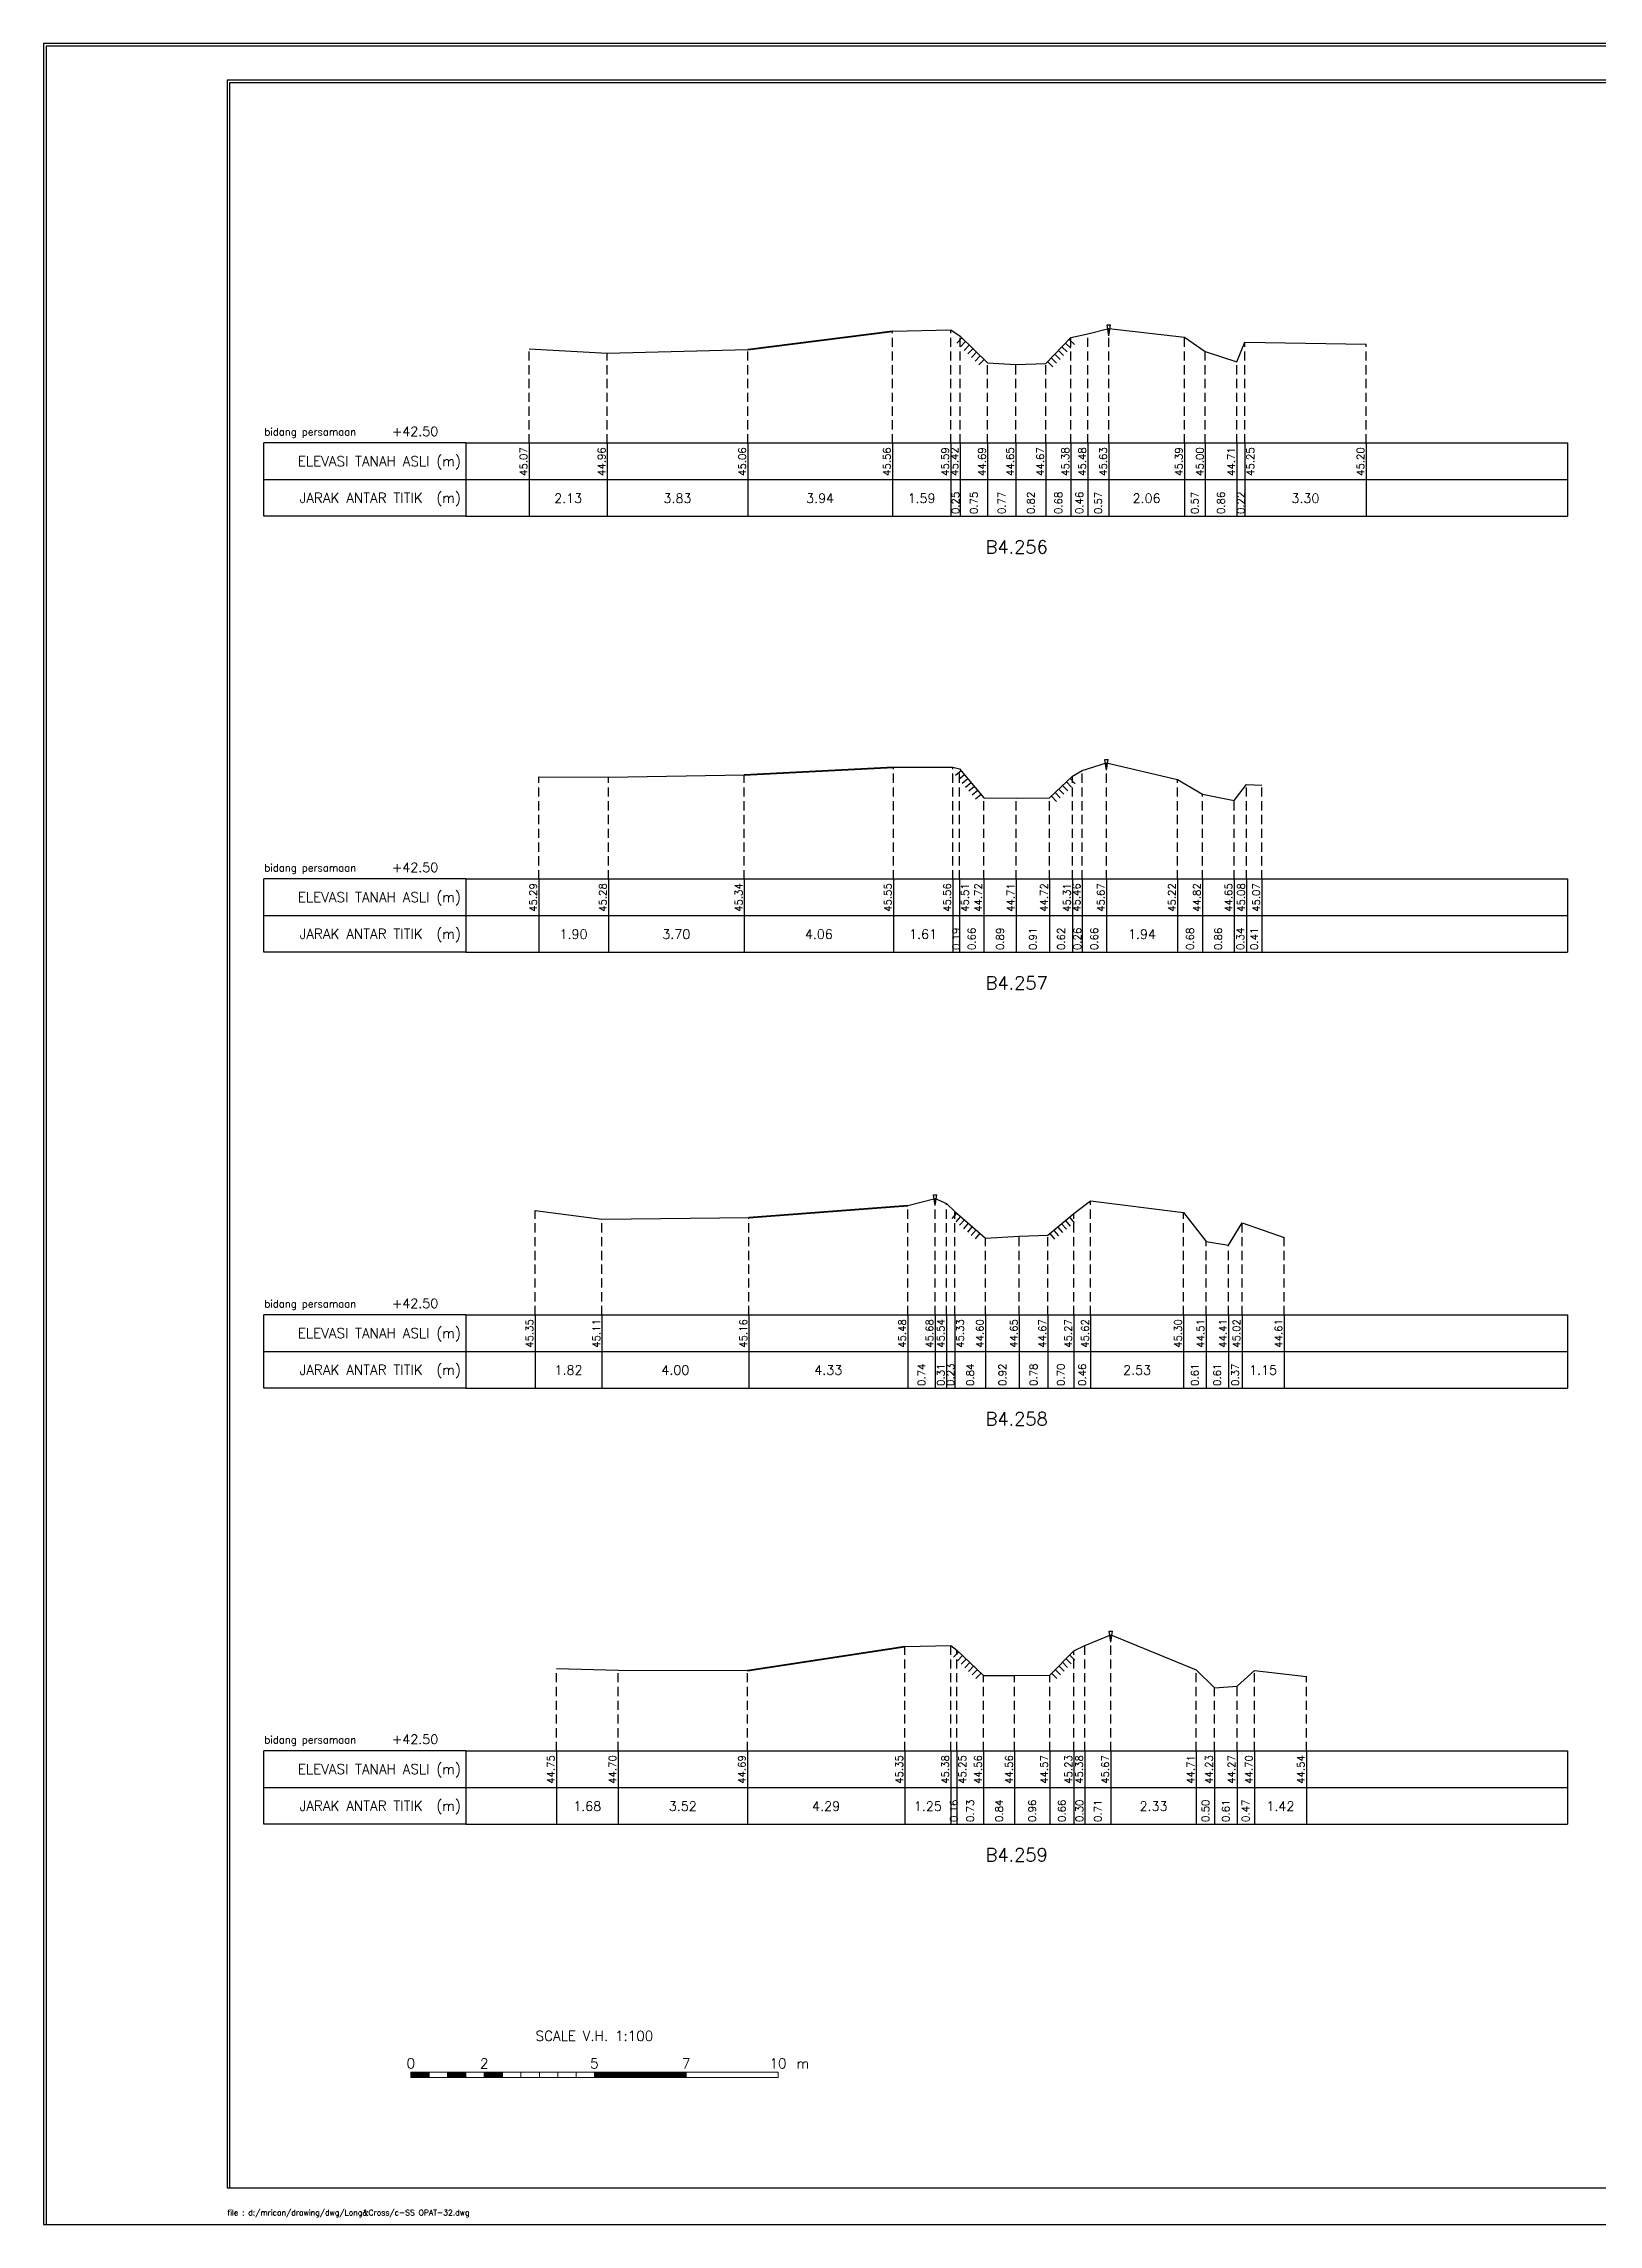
# Model space of a CAD drawing. Header units: inches. Extents: x -11 to 3175, y -842 to -783.
# Drawn here: x 2661 to 2703.3, y -842 to -782.6 of the extents above; entities that cross this region are included whole.
import ezdxf
from ezdxf.enums import TextEntityAlignment as Align

# ---------------------------------------------------------------- set-up
doc = ezdxf.new("R2010")
doc.units = ezdxf.units.IN
doc.header["$MEASUREMENT"] = 0
doc.linetypes.add('DASHED2', pattern=[0.375, 0.25, -0.125])
doc.layers.add('KOP', color=7, linetype='Continuous')
doc.layers.add('pelengkap', color=7, linetype='Continuous')
doc.styles.add('ARIAL', font='arial.ttf')
doc.styles.add('battang01', font='arial.ttf')
doc.styles.add('L100', font='simplex.shx', dxfattribs={"height": 0.254})
doc.styles.add('L140', font='simplex.shx', dxfattribs={"height": 0.356})
doc.styles.add('L60', font='simplex.shx', dxfattribs={"height": 0.152})
doc.styles.add('L80', font='simplex.shx', dxfattribs={"height": 0.203})
doc.styles.add('ROMANS-N', font='ROMANS.SHX', dxfattribs={"width": 0.8})
doc.styles.add('SONDU', font='arial.ttf')
doc.styles.get("Standard").update_dxf_attribs({"font": 'simplex.shx'})
doc.styles.add('STYLE1', font='arial.ttf', dxfattribs={"height": 0.2})

# ---------------------------------------------------------------- blocks, each defined once
blk = doc.blocks.new('kop')
at = {"layer": 'KOP'}
h = blk.add_hatch(color=3, dxfattribs=at)
h.paths.add_polyline_path([(609.87, 69.8), (591.81, 69.8), (591.81, 51.91), (609.87, 51.91)])
h.paths.add_polyline_path([(592.1, 52.25), (592.1, 69.5), (609.53, 69.5), (609.53, 52.25)], flags=16)
edge = h.paths.add_edge_path(flags=0)
edge.add_line((608.87, 52.91), (601.67, 52.91))
edge.add_ellipse((597.68, 52.92), major_axis=(2.82, 2.82), ratio=1, start_angle=314.84704, end_angle=495.15296)
edge.add_line((593.69, 52.91), (592.76, 52.91))
edge.add_line((592.76, 52.91), (592.76, 58.63))
edge.add_line((592.76, 58.63), (595.43, 58.63))
edge.add_ellipse((595.43, 63.37), major_axis=(-3.35, 3.35), ratio=1, start_angle=135, end_angle=315)
edge.add_line((595.43, 68.11), (595.43, 68.84))
edge.add_line((595.43, 68.84), (601.65, 68.84))
edge.add_line((601.65, 68.84), (601.65, 58.59))
edge.add_ellipse((604.86, 58.63), major_axis=(2.26, 2.26), ratio=1, start_angle=135.57378, end_angle=315)
edge.add_line((608.06, 58.63), (608.87, 58.63))
edge.add_line((608.87, 58.63), (608.87, 52.91))
h = blk.add_hatch(dxfattribs=at)
h.set_pattern_fill('ANSI31', color=21)
h.paths.add_polyline_path([(609.53, 69.5), (592.1, 69.5), (592.1, 52.25), (609.53, 52.25)])
edge = h.paths.add_edge_path(flags=16)
edge.add_line((608.06, 58.63), (608.87, 58.63))
edge.add_line((608.87, 58.63), (608.87, 52.91))
edge.add_line((608.87, 52.91), (601.67, 52.91))
edge.add_ellipse((597.68, 52.92), major_axis=(-2.82, 2.82), ratio=1, start_angle=224.84704, end_angle=405.15296)
edge.add_line((593.69, 52.91), (592.76, 52.91))
edge.add_line((592.76, 52.91), (592.76, 58.63))
edge.add_line((592.76, 58.63), (595.43, 58.63))
edge.add_ellipse((595.43, 63.37), major_axis=(-3.35, 3.35), ratio=1, start_angle=135, end_angle=315)
edge.add_line((595.43, 68.11), (595.43, 68.84))
edge.add_line((595.43, 68.84), (601.65, 68.84))
edge.add_line((601.65, 68.84), (601.65, 58.59))
edge.add_ellipse((604.86, 58.63), major_axis=(-2.26, 2.26), ratio=1, start_angle=45.57378, end_angle=225)
h = blk.add_hatch(color=3, dxfattribs=at)
edge = h.paths.add_edge_path()
edge.add_line((601.65, 68.84), (595.43, 68.84))
edge.add_line((595.43, 68.84), (595.43, 68.11))
edge.add_ellipse((595.43, 63.37), major_axis=(-3.35, 3.35), ratio=1, start_angle=135, end_angle=315, ccw=False)
edge.add_line((595.43, 58.63), (592.76, 58.63))
edge.add_line((592.76, 58.63), (592.76, 52.91))
edge.add_line((592.76, 52.91), (593.69, 52.91))
edge.add_ellipse((597.68, 52.92), major_axis=(-2.82, 2.82), ratio=1, start_angle=-135.15296, end_angle=45.15296, ccw=False)
edge.add_line((601.67, 52.91), (608.87, 52.91))
edge.add_line((608.87, 52.91), (608.87, 58.63))
edge.add_line((608.87, 58.63), (608.06, 58.63))
edge.add_ellipse((604.86, 58.63), major_axis=(2.26, 2.26), ratio=1, start_angle=134.42622, end_angle=315, ccw=False)
edge.add_line((601.65, 58.66), (601.65, 68.84))
h = blk.add_hatch(dxfattribs=at)
h.set_pattern_fill('ANSI31', color=41)
h.paths.add_polyline_path([(595.59, 25.44), (591.99, 25.44), (591.99, 22.12), (595.59, 22.12)])
h.paths.add_polyline_path([(594.83, 23.8), (595.49, 22.51), (594.95, 22.51), (594.37, 23.59), (594.37, 22.51), (593.85, 22.51), (593.85, 24.73), (593.24, 22.51), (592.84, 22.51), (592.12, 25.05), (592.67, 25.05), (593.03, 23.54), (593.41, 25.05), (594.37, 25.05), (594.37, 23.99), (594.89, 25.05), (595.46, 25.05)], flags=16)
at = {"color": 2}
blk.add_lwpolyline([(-49.29, -9.99), (790.69, -9.99), (790.69, 583.29), (-49.29, 583.29)], close=True, dxfattribs=at)
at = {"color": 6}
blk.add_lwpolyline([(0.65, 0), (780.7, 0), (780.7, 573.3), (0.65, 573.3)], close=True, dxfattribs=at)
at = {"layer": 'KOP', "color": 5}
for p, q in [((590.8, 70.96), (590.8, 29.98)), ((590.8, 70.96), (780.7, 70.96)), ((400.9, 29.98), (400.9, 0)), ((400.9, 29.98), (590.8, 29.98)), ((590.8, 29.98), (590.8, 0))]:
    blk.add_line(p, q, dxfattribs=at)
at = {"layer": 'KOP', "color": 3}
for p, q in [((591.81, 69.8), (609.87, 69.8)), ((591.81, 51.91), (591.81, 69.8)), ((592.1, 69.5), (609.53, 69.5)), ((592.1, 52.25), (592.1, 69.5)), ((595.43, 68.84), (595.43, 68.11)), ((595.43, 68.84), (601.65, 68.84)), ((601.65, 58.59), (601.65, 68.84)), ((609.53, 69.5), (609.53, 52.25)), ((609.87, 69.8), (609.87, 51.91)), ((592.76, 52.91), (592.76, 58.63)), ((595.43, 58.63), (592.76, 58.63)), ((608.87, 58.63), (608.06, 58.63)), ((608.87, 58.63), (608.87, 52.91)), ((609.87, 51.91), (591.81, 51.91)), ((609.53, 52.25), (592.1, 52.25)), ((593.69, 52.91), (592.76, 52.91)), ((608.87, 52.91), (601.67, 52.91)), ((720.73, 43.98), (780.7, 43.98)), ((720.73, 36.98), (780.7, 36.98)), ((415.9, 29.98), (415.9, 0)), ((430.89, 29.98), (430.89, 0)), ((545.83, 29.98), (545.83, 0)), ((560.82, 29.98), (560.82, 0)), ((575.81, 29.98), (575.81, 0)), ((655.77, 29.98), (655.77, 11.99)), ((675.76, 29.98), (675.76, 0)), ((705.74, 29.98), (705.74, 0)), ((400.9, 24.99), (590.8, 24.99)), ((655.77, 23.99), (720.73, 23.99)), ((720.73, 23.99), (780.7, 23.99)), ((400.9, 19.99), (590.8, 19.99)), ((655.77, 17.99), (720.73, 17.99)), ((720.73, 17.99), (780.7, 17.99)), ((740.72, 17.99), (740.72, 0)), ((400.9, 14.99), (590.8, 14.99)), ((590.8, 6), (720.73, 6))]:
    blk.add_line(p, q, dxfattribs=at)
at = {"layer": 'KOP', "color": 4}
for p, q in [((610.79, 70.96), (610.79, 50.97)), ((720.73, 70.96), (720.73, 0)), ((590.8, 50.97), (720.73, 50.97)), ((720.73, 50.97), (780.7, 50.97)), ((590.8, 29.98), (720.73, 29.98)), ((720.73, 29.98), (780.7, 29.98)), ((590.8, 11.99), (720.73, 11.99))]:
    blk.add_line(p, q, dxfattribs=at)
at = {"layer": 'KOP', "color": 41}
blk.add_line((595.59, 22.12), (591.99, 22.12), dxfattribs=at)
for points in [[(591.99, 25.44), (595.59, 25.44)], [(592.12, 25.05), (592.67, 25.05)], [(592.12, 25.05), (592.84, 22.51)], [(592.2, 25.44), (592.42, 25.44)], [(592.63, 25.44), (592.84, 25.44)], [(592.67, 25.05), (593.03, 23.54), (593.41, 25.05)], [(593.05, 25.44), (593.26, 25.44)], [(593.24, 22.51), (593.85, 24.73)], [(593.41, 25.05), (594.37, 25.05)], [(593.48, 25.44), (593.69, 25.44)], [(593.85, 22.51), (593.85, 24.73)], [(593.9, 25.44), (594.11, 25.44)], [(594.32, 25.44), (594.53, 25.44)], [(594.37, 25.05), (594.37, 23.99)], [(594.37, 23.99), (594.89, 25.05)], [(594.75, 25.44), (594.96, 25.44)], [(594.83, 23.8), (595.46, 25.05)], [(594.83, 23.8), (595.49, 22.51)], [(594.89, 25.05), (595.46, 25.05)], [(595.17, 25.44), (595.38, 25.44)], [(592.84, 22.51), (593.24, 22.51)], [(593.85, 22.51), (594.37, 22.51)], [(594.95, 22.51), (594.37, 23.59)], [(594.37, 23.59), (594.37, 22.51)], [(594.95, 22.51), (595.49, 22.51)]]:
    blk.add_lwpolyline(points, dxfattribs=at)
at = {"layer": 'KOP', "color": 42}
for points in [[(592.2, 29.11), (592.2, 25.44)], [(592.54, 29.11), (592.54, 25.44)], [(592.96, 29.11), (592.96, 25.44)], [(593.38, 29.11), (593.38, 25.44)], [(593.81, 29.11), (593.81, 25.44)], [(594.23, 29.11), (594.23, 25.44)], [(594.65, 29.11), (594.65, 25.44)], [(595.08, 29.11), (595.08, 25.44)], [(595.5, 29.11), (595.5, 25.44)]]:
    blk.add_lwpolyline(points, dxfattribs=at)
at = {"layer": 'KOP', "color": 3}
for centre, major_axis, start_param, end_param in [((595.43, 63.37), (-3.35, 3.35), 2.356194, 5.497787), ((597.68, 52.92), (-2.82, 2.82), 3.924321, 7.071253), ((604.86, 58.63), (-2.26, 2.26), 0.785398, 3.926991)]:
    blk.add_ellipse(centre, major_axis=major_axis, ratio=1, start_param=start_param, end_param=end_param, dxfattribs=at)
at = {"layer": 'KOP', "color": 5, "style": 'SONDU'}
for s, height, width, p, p2 in [('MINISTRY OF PUBLIC WORKS AND HOUSING', 3.4982, 0.971049, (612.49, 65.4), (715.58, 65.4)), ('DIRECTORATE GENERAL OF WATER RESOURCES', 2.7485, 1.100714, (612.33, 60.62), (715.42, 60.62)), ('DIRECTORATE OF IRRIGATION AND LOWLAND', 1.9989, 1.638753, (612.52, 56.15), (715.75, 56.15))]:
    blk.add_text(s, height=height, dxfattribs=dict(at, width=width)).set_placement(p, p2, align=Align.FIT)
at = {"layer": 'KOP', "color": 3, "style": 'ROMANS-N', "width": 1.832261}
blk.add_text('Jalan Pattimura No. 20 Kebayoran Baru, Jakarta Selatan', height=1.2493, dxfattribs=at).set_placement((612.79, 53.07), (715.58, 53.07), align=Align.FIT)
at = {"layer": 'KOP', "color": 5, "style": 'ARIAL'}
blk.add_text('Subject:', height=3.252, dxfattribs=at).set_placement((593.75, 45.87))
at = {"layer": 'KOP', "color": 3}
for s, height, style, p in [('Scheme', 1.999, 'battang01', (722.75, 46.66)), (':', 2, 'battang01', (740.37, 46.56)), ('D.I MRICAN', 1.999, 'battang01', (742.66, 46.66)), ('District', 1.999, 'battang01', (722.68, 39.97)), ('KEDIRI', 1.999, 'battang01', (742.66, 39.66)), (':', 2, 'battang01', (740.38, 39.87)), ('Province', 1.999, 'battang01', (722.75, 32.66)), (':', 2, 'battang01', (740.37, 32.57)), ('EAST JAVA', 1.999, 'battang01', (742.66, 32.66)), ('Prepared by', 1.9989, 'battang01', (657.14, 25.79)), ('No. of Sheet ', 1.9989, 'battang01', (722.52, 26.68)), (':', 2, 'battang01', (740.38, 25.62)), ('in joint venture with:', 1.2493, 'SONDU', (597.56, 21.07)), ('Checked by', 1.999, 'battang01', (657.14, 19.79)), ('Register', 1.999, 'battang01', (722.52, 20.02)), (':', 2, 'battang01', (740.36, 19.92)), ('Team Leader', 1.9989, 'battang01', (657.14, 13.79)), ('Yoo, Kang-Keun', 1.9989, 'battang01', (677.26, 13.79)), ('Date :', 1.999, 'battang01', (722.52, 13.49)), ('No. of Contract :', 1.9989, 'battang01', (743.52, 13.49)), ('No.', 2, 'STYLE1', (404.73, 6.99)), ('Date', 2, 'STYLE1', (417.78, 6.99)), ('Revised', 2, 'STYLE1', (483.04, 7.17)), ('Drawn', 2, 'STYLE1', (550.92, 7.18)), ('Checked', 2, 'STYLE1', (562.62, 7.11)), ('Approv.', 2, 'STYLE1', (578.86, 7.21)), ('Acknowledge by', 1.9989, 'battang01', (592.18, 7.8)), (':', 2, 'battang01', (612.76, 7.81)), ('Approved by', 1.9989, 'battang01', (592.18, 1.8)), (':', 2, 'battang01', (612.81, 1.77)), ('Directorate of Irrigations and Lowlands', 1.9989, 'battang01', (614.08, 1.59))]:
    blk.add_text(s, height=height, dxfattribs=dict(at, style=style)).set_placement(p)
at = {"layer": 'KOP', "color": 6, "style": 'SONDU'}
blk.add_text('PT. VIRAMA KARYA (Persero)', height=2.5809, dxfattribs=at).set_placement((597.36, 26.15))
at = {"layer": 'KOP', "color": 42, "style": 'SONDU'}
blk.add_text('VIRAMA', height=0.942, dxfattribs=at).set_placement((591.3, 21.04))
at = {"layer": 'KOP', "color": 4, "style": 'SONDU'}
for s, p in [('Korean Rural Community Corporation', (592.02, 18.86)), ('PT. Wiratman', (592.02, 16.86)), ('PT. Terasis Erojaya', (591.94, 12.59)), ('PT. Tuah Agung Anugrah', (592, 14.73))]:
    blk.add_text(s, height=1.4992, dxfattribs=at).set_placement(p)
at = {"layer": 'KOP', "color": 3, "insert": (719.86, 60.77), "char_height": 2.4987, "width": 61.4394, "attachment_point": 4, "style": 'SONDU'}
blk.add_mtext('\\pi1.9124;Project Preparation Consultant (PPC)\\P\\pi3.0493;Firm For Develompent of the Mrican \\P\\pi7.7731;Irrigation System In East Java', dxfattribs=at)
at = {"layer": 'KOP', "color": 2, "insert": (597.57, 24.25), "char_height": 0.9995, "width": 48.7181, "attachment_point": 1, "style": 'SONDU'}
blk.add_mtext('Jl. Hang Tuah Raya No.26, Kebayoran Baru Jakarta Selatan 12120 Indonesia', dxfattribs=at)
blk = doc.blocks.new('*X6')
at = {"color": 0}
for p, q in [((20000, 6250), (25000, 6250)), ((20000, 6200), (25000, 6200)), ((20000, 6150), (25000, 6150)), ((20000, 6100), (25000, 6100)), ((20000, 6050), (25000, 6050))]:
    blk.add_line(p, q, dxfattribs=at)
blk = doc.blocks.new('*X5')
at = {"color": 0}
for p, q in [((14000, 6250), (15000, 6250)), ((14000, 6200), (15000, 6200)), ((14000, 6150), (15000, 6150)), ((14000, 6100), (15000, 6100)), ((14000, 6050), (15000, 6050))]:
    blk.add_line(p, q, dxfattribs=at)
blk = doc.blocks.new('*X3')
at = {"color": 0}
for p, q in [((10000, 6250), (11000, 6250)), ((10000, 6200), (11000, 6200)), ((10000, 6150), (11000, 6150)), ((10000, 6100), (11000, 6100)), ((10000, 6050), (11000, 6050))]:
    blk.add_line(p, q, dxfattribs=at)
blk = doc.blocks.new('*X4')
at = {"color": 0}
for p, q in [((12000, 6250), (13000, 6250)), ((12000, 6200), (13000, 6200)), ((12000, 6150), (13000, 6150)), ((12000, 6100), (13000, 6100)), ((12000, 6050), (13000, 6050))]:
    blk.add_line(p, q, dxfattribs=at)
blk = doc.blocks.new('c100')
at = {"color": 2}
blk.add_lwpolyline([(-5, -1), (79.1, -1), (79.1, 58.4), (-5, 58.4)], close=True, dxfattribs=at)
at = {"color": 6}
blk.add_lwpolyline([(0, 0), (78.1, 0), (78.1, 57.4), (0, 57.4)], close=True, dxfattribs=at)
at = {"color": 3, "lineweight": 0}
for points in [[(5, 3), (5.5, 3), (5.5, 3.15), (5, 3.15)], [(5.5, 3), (6, 3), (6, 3.15), (5.5, 3.15)], [(6, 3), (6.5, 3), (6.5, 3.15), (6, 3.15)], [(6.5, 3), (7, 3), (7, 3.15), (6.5, 3.15)], [(7, 3), (7.5, 3), (7.5, 3.15), (7, 3.15)], [(7.5, 3), (8, 3), (8, 3.15), (7.5, 3.15)], [(8, 3), (8.5, 3), (8.5, 3.15), (8, 3.15)], [(8.5, 3), (9, 3), (9, 3.15), (8.5, 3.15)], [(9, 3), (9.5, 3), (9.5, 3.15), (9, 3.15)], [(9.5, 3), (10, 3), (10, 3.15), (9.5, 3.15)], [(10, 3), (12.5, 3), (12.5, 3.15), (10, 3.15)], [(12.5, 3), (15, 3), (15, 3.15), (12.5, 3.15)]]:
    blk.add_lwpolyline(points, close=True, dxfattribs=at)
at = {"color": 1, "lineweight": 0, "xscale": 0.0005, "yscale": 0.0005, "zscale": 0.0005}
for name in ['*X3', '*X4', '*X5', '*X6']:
    blk.add_blockref(name, (0, 0), dxfattribs=at)
at = {"color": 3}
for s, p in [('SCALE V.H. 1:100', (10, 4)), ('0', (5, 3.25)), ('2', (7, 3.25)), ('5', (10, 3.25)), ('7', (12.5, 3.25)), ('10', (15, 3.25))]:
    blk.add_text(s, height=0.27, dxfattribs=at).set_placement(p, align=Align.CENTER)
blk.add_text('m', height=0.27, dxfattribs=at).set_placement((15.5, 3.25))
blk = doc.blocks.new('das2')
at = {"color": 5, "linetype": 'Continuous'}
for q in [(0, 1), (17.75, 1)]:
    blk.add_line((2.75, 1), q, dxfattribs=at)
at = {"color": 3, "linetype": 'Continuous'}
for p, q in [((2.75, 1), (2.75, 0)), ((17.75, 1), (17.75, 0)), ((0, 0.5), (17.75, 0.5)), ((2.75, 0), (0, 0)), ((2.75, 0), (17.75, 0))]:
    blk.add_line(p, q, dxfattribs=at)
blk.add_lwpolyline([(0, 0), (0, 1)], dxfattribs=at)
blk.add_text('bidang persamaan', height=0.1, dxfattribs=at).set_placement((0.005, 1.1))
at = {"color": 5, "linetype": 'Continuous'}
for s, p in [('ELEVASI TANAH ASLI (m)', (2.683, 0.683)), ('JARAK ANTAR TITIK  (m)', (2.683, 0.183))]:
    blk.add_text(s, height=0.135, dxfattribs=at).set_placement(p, align=Align.RIGHT)
blk = doc.blocks.new('gbrpatok')
at = {"color": 2, "linetype": 'Continuous'}
for p, q in [((-0.00045, 0.00096), (0.00045, 0.00096)), ((0, -0.00196), (-0.00045, 0.00096)), ((0, -0.00196), (0.00045, 0.00096))]:
    blk.add_line(p, q, dxfattribs=at)

msp = doc.modelspace()

# ---------------------------------------------------------------- linework, layer by layer
at = {"color": 2, "linetype": 'Continuous', "lineweight": -3}
for p, q in [((2680.178, -790.93), (2684.117, -790.429)), ((2684.117, -790.429), (2685.704, -790.399)), ((2685.704, -790.399), (2685.957, -790.569)), ((2685.957, -790.569), (2686.706, -791.297)), ((2688.293, -791.312), (2688.975, -790.607)), ((2688.975, -790.607), (2689.436, -790.502)), ((2689.436, -790.502), (2690.007, -790.359)), ((2690.007, -790.359), (2692.068, -790.595)), ((2692.068, -790.595), (2692.636, -790.99)), ((2674.222, -790.916), (2676.348, -791.028)), ((2676.348, -791.028), (2680.178, -790.93)), ((2692.636, -790.99), (2693.491, -791.271)), ((2693.491, -791.271), (2693.715, -790.735)), ((2693.715, -790.735), (2697.013, -790.787)), ((2686.706, -791.297), (2687.474, -791.34)), ((2687.474, -791.34), (2688.293, -791.312)), ((2680.08, -802.518), (2684.144, -802.31)), ((2684.144, -802.31), (2685.757, -802.304)), ((2685.757, -802.304), (2685.943, -802.355)), ((2685.943, -802.355), (2686.603, -803.142)), ((2689.02, -802.55), (2689.283, -802.4)), ((2689.283, -802.4), (2689.944, -802.191)), ((2689.944, -802.191), (2691.879, -802.642)), ((2674.484, -802.568), (2676.379, -802.58)), ((2676.379, -802.58), (2680.08, -802.518)), ((2688.396, -803.144), (2689.02, -802.55)), ((2691.879, -802.642), (2692.558, -803.044)), ((2692.558, -803.044), (2693.42, -803.215)), ((2693.42, -803.215), (2693.762, -802.776)), ((2693.762, -802.776), (2694.175, -802.794)), ((2686.603, -803.142), (2687.489, -803.149)), ((2687.489, -803.149), (2688.396, -803.144)), ((2680.207, -814.577), (2684.533, -814.25)), ((2684.533, -814.25), (2685.278, -814.056)), ((2685.278, -814.056), (2685.586, -814.193)), ((2685.586, -814.193), (2685.812, -814.407)), ((2689.055, -814.465), (2689.512, -814.118)), ((2689.512, -814.118), (2692.045, -814.438)), ((2674.384, -814.385), (2676.204, -814.62)), ((2676.204, -814.62), (2680.207, -814.577)), ((2685.812, -814.407), (2686.649, -815.135)), ((2688.35, -815.06), (2689.055, -814.465)), ((2692.045, -814.438), (2692.656, -815.225)), ((2693.264, -815.324), (2693.637, -814.717)), ((2693.637, -814.717), (2694.782, -815.121)), ((2686.649, -815.135), (2687.571, -815.084)), ((2687.571, -815.084), (2688.35, -815.06)), ((2692.656, -815.225), (2693.264, -815.324)), ((2684.454, -826.26), (2685.706, -826.231)), ((2685.706, -826.231), (2685.871, -826.358)), ((2689.059, -826.376), (2689.354, -826.235)), ((2689.354, -826.235), (2690.062, -825.942)), ((2690.062, -825.942), (2692.39, -826.897)), ((2680.166, -826.917), (2684.454, -826.26)), ((2685.871, -826.358), (2686.598, -827.052)), ((2688.401, -827.037), (2689.059, -826.376)), ((2674.965, -826.857), (2676.645, -826.908)), ((2676.645, -826.908), (2680.166, -826.917)), ((2686.598, -827.052), (2687.442, -827.048)), ((2687.442, -827.048), (2688.401, -827.037)), ((2692.39, -826.897), (2692.889, -827.382)), ((2692.889, -827.382), (2693.5, -827.34)), ((2693.5, -827.34), (2693.972, -826.913)), ((2693.972, -826.913), (2695.392, -827.075))]:
    msp.add_line(p, q, dxfattribs=at)
at = {"color": 1, "linetype": 'DASHED2', "lineweight": -3}
for p, q in [((2684.117, -793.485), (2684.117, -790.429)), ((2685.704, -793.485), (2685.704, -790.399)), ((2685.957, -793.485), (2685.957, -790.569)), ((2688.975, -793.485), (2688.975, -790.607)), ((2689.436, -793.485), (2689.436, -790.502)), ((2690.007, -793.485), (2690.007, -790.359)), ((2692.068, -793.485), (2692.068, -790.595)), ((2674.222, -793.485), (2674.222, -790.916)), ((2676.348, -793.485), (2676.348, -791.028)), ((2680.178, -793.485), (2680.178, -790.93)), ((2692.636, -793.485), (2692.636, -790.99)), ((2693.715, -793.485), (2693.715, -790.735)), ((2697.013, -793.485), (2697.013, -790.787)), ((2686.706, -793.485), (2686.706, -791.297)), ((2687.474, -793.485), (2687.474, -791.34)), ((2688.293, -793.485), (2688.293, -791.312)), ((2693.491, -793.485), (2693.491, -791.271)), ((2684.144, -805.36), (2684.144, -802.31)), ((2685.757, -805.36), (2685.757, -802.304)), ((2685.943, -805.36), (2685.943, -802.355)), ((2689.283, -805.36), (2689.283, -802.4)), ((2689.944, -805.36), (2689.944, -802.191)), ((2674.484, -805.36), (2674.484, -802.568)), ((2676.379, -805.36), (2676.379, -802.58)), ((2680.08, -805.36), (2680.08, -802.518)), ((2689.02, -805.36), (2689.02, -802.55)), ((2691.879, -805.36), (2691.879, -802.642)), ((2692.558, -805.36), (2692.558, -803.044)), ((2693.762, -805.36), (2693.762, -802.776)), ((2694.175, -805.36), (2694.175, -802.794)), ((2686.603, -805.36), (2686.603, -803.142)), ((2687.489, -805.36), (2687.489, -803.149)), ((2688.396, -805.36), (2688.396, -803.144)), ((2693.42, -805.36), (2693.42, -803.215)), ((2684.533, -817.233), (2684.533, -814.25)), ((2685.278, -817.233), (2685.278, -814.056)), ((2685.586, -817.233), (2685.586, -814.193)), ((2689.512, -817.233), (2689.512, -814.118)), ((2674.384, -817.233), (2674.384, -814.385)), ((2676.204, -817.233), (2676.204, -814.62)), ((2680.207, -817.233), (2680.207, -814.577)), ((2685.812, -817.233), (2685.812, -814.407)), ((2689.055, -817.233), (2689.055, -814.465)), ((2692.045, -817.233), (2692.045, -814.438)), ((2693.637, -817.233), (2693.637, -814.717)), ((2686.649, -817.233), (2686.649, -815.135)), ((2687.571, -817.233), (2687.571, -815.084)), ((2688.35, -817.233), (2688.35, -815.06)), ((2692.656, -817.233), (2692.656, -815.225)), ((2693.264, -817.233), (2693.264, -815.324)), ((2694.782, -817.233), (2694.782, -815.121)), ((2685.706, -829.11), (2685.706, -826.231)), ((2689.354, -829.11), (2689.354, -826.235)), ((2690.062, -829.11), (2690.062, -825.942)), ((2684.454, -829.11), (2684.454, -826.26)), ((2685.871, -829.11), (2685.871, -826.358)), ((2689.059, -829.11), (2689.059, -826.376)), ((2674.965, -829.11), (2674.965, -826.857)), ((2676.645, -829.11), (2676.645, -826.908)), ((2680.166, -829.11), (2680.166, -826.917)), ((2686.598, -829.11), (2686.598, -827.052)), ((2687.442, -829.11), (2687.442, -827.048)), ((2688.401, -829.11), (2688.401, -827.037)), ((2692.39, -829.11), (2692.39, -826.897)), ((2692.889, -829.11), (2692.889, -827.382)), ((2693.5, -829.11), (2693.5, -827.34)), ((2693.972, -829.11), (2693.972, -826.913)), ((2695.392, -829.11), (2695.392, -827.075))]:
    msp.add_line(p, q, dxfattribs=at)
at = {"color": 1, "linetype": 'Continuous', "lineweight": -3}
for p, q in [((2674.222, -793.485), (2674.222, -795.485)), ((2676.348, -793.485), (2676.348, -795.485)), ((2680.178, -793.485), (2680.178, -795.485)), ((2684.117, -793.485), (2684.117, -795.485)), ((2685.704, -793.485), (2685.704, -795.485)), ((2685.957, -793.485), (2685.957, -795.485)), ((2686.706, -793.485), (2686.706, -795.485)), ((2687.474, -793.485), (2687.474, -795.485)), ((2688.293, -793.485), (2688.293, -795.485)), ((2688.975, -793.485), (2688.975, -795.485)), ((2689.436, -793.485), (2689.436, -795.485)), ((2690.007, -793.485), (2690.007, -795.485)), ((2692.068, -793.485), (2692.068, -795.485)), ((2692.636, -793.485), (2692.636, -795.485)), ((2693.491, -793.485), (2693.491, -795.485)), ((2693.715, -793.485), (2693.715, -795.485)), ((2697.013, -793.485), (2697.013, -795.485)), ((2674.484, -805.36), (2674.484, -807.36)), ((2676.379, -805.36), (2676.379, -807.36)), ((2680.08, -805.36), (2680.08, -807.36)), ((2684.144, -805.36), (2684.144, -807.36)), ((2685.757, -805.36), (2685.757, -807.36)), ((2685.943, -805.36), (2685.943, -807.36)), ((2686.603, -805.36), (2686.603, -807.36)), ((2687.489, -805.36), (2687.489, -807.36)), ((2688.396, -805.36), (2688.396, -807.36)), ((2689.02, -805.36), (2689.02, -807.36)), ((2689.283, -805.36), (2689.283, -807.36)), ((2689.944, -805.36), (2689.944, -807.36)), ((2691.879, -805.36), (2691.879, -807.36)), ((2692.558, -805.36), (2692.558, -807.36)), ((2693.42, -805.36), (2693.42, -807.36)), ((2693.762, -805.36), (2693.762, -807.36)), ((2694.175, -805.36), (2694.175, -807.36)), ((2674.384, -817.233), (2674.384, -819.233)), ((2676.204, -817.233), (2676.204, -819.233)), ((2680.207, -817.233), (2680.207, -819.233)), ((2684.533, -817.233), (2684.533, -819.233)), ((2685.278, -817.233), (2685.278, -819.233)), ((2685.586, -817.233), (2685.586, -819.233)), ((2685.812, -817.233), (2685.812, -819.233)), ((2686.649, -817.233), (2686.649, -819.233)), ((2687.571, -817.233), (2687.571, -819.233)), ((2688.35, -817.233), (2688.35, -819.233)), ((2689.055, -817.233), (2689.055, -819.233)), ((2689.512, -817.233), (2689.512, -819.233)), ((2692.045, -817.233), (2692.045, -819.233)), ((2692.656, -817.233), (2692.656, -819.233)), ((2693.264, -817.233), (2693.264, -819.233)), ((2693.637, -817.233), (2693.637, -819.233)), ((2694.782, -817.233), (2694.782, -819.233)), ((2674.965, -829.11), (2674.965, -831.11)), ((2676.645, -829.11), (2676.645, -831.11)), ((2680.166, -829.11), (2680.166, -831.11)), ((2684.454, -829.11), (2684.454, -831.11)), ((2685.706, -829.11), (2685.706, -831.11)), ((2685.871, -829.11), (2685.871, -831.11)), ((2686.598, -829.11), (2686.598, -831.11)), ((2687.442, -829.11), (2687.442, -831.11)), ((2688.401, -829.11), (2688.401, -831.11)), ((2689.059, -829.11), (2689.059, -831.11)), ((2689.354, -829.11), (2689.354, -831.11)), ((2690.062, -829.11), (2690.062, -831.11)), ((2692.39, -829.11), (2692.39, -831.11)), ((2692.889, -829.11), (2692.889, -831.11)), ((2693.5, -829.11), (2693.5, -831.11)), ((2693.972, -829.11), (2693.972, -831.11)), ((2695.392, -829.11), (2695.392, -831.11))]:
    msp.add_line(p, q, dxfattribs=at)
at = {"layer": 'pelengkap', "color": 8, "linetype": 'Continuous', "lineweight": 60}
for p, q in [((2680.178, -790.93), (2684.117, -790.429)), ((2680.08, -802.518), (2684.144, -802.31)), ((2680.207, -814.577), (2684.533, -814.25)), ((2680.166, -826.917), (2684.454, -826.26))]:
    msp.add_line(p, q, dxfattribs=at)
at = {"layer": 'pelengkap', "color": 1, "linetype": 'Continuous', "lineweight": -3}
for p, q in [((2686.007, -790.618), (2685.868, -790.762)), ((2686.108, -790.716), (2685.968, -790.859)), ((2686.208, -790.813), (2686.069, -790.957)), ((2686.308, -790.911), (2686.169, -791.054)), ((2686.409, -791.008), (2686.269, -791.152)), ((2686.509, -791.106), (2686.37, -791.249)), ((2686.61, -791.204), (2686.47, -791.347)), ((2688.439, -791.161), (2688.583, -791.3)), ((2688.536, -791.061), (2688.68, -791.2)), ((2688.634, -790.96), (2688.778, -791.099)), ((2688.731, -790.86), (2688.875, -790.999)), ((2688.828, -790.759), (2688.972, -790.898)), ((2688.926, -790.658), (2689.07, -790.797)), ((2688.342, -791.262), (2688.485, -791.401)), ((2685.988, -802.409), (2685.835, -802.537)), ((2686.078, -802.516), (2685.925, -802.645)), ((2686.168, -802.623), (2686.015, -802.752)), ((2686.258, -802.731), (2686.105, -802.859)), ((2686.348, -802.838), (2686.195, -802.966)), ((2686.438, -802.945), (2686.285, -803.074)), ((2686.528, -803.052), (2686.375, -803.181)), ((2688.548, -803), (2688.686, -803.144)), ((2688.65, -802.903), (2688.787, -803.048)), ((2688.751, -802.807), (2688.889, -802.951)), ((2688.852, -802.71), (2688.99, -802.855)), ((2688.954, -802.613), (2689.092, -802.758)), ((2688.447, -803.096), (2688.585, -803.241)), ((2685.865, -814.452), (2685.734, -814.603)), ((2685.971, -814.544), (2685.839, -814.695)), ((2686.076, -814.636), (2685.945, -814.787)), ((2686.182, -814.728), (2686.051, -814.879)), ((2686.288, -814.82), (2686.156, -814.971)), ((2686.393, -814.912), (2686.262, -815.063)), ((2688.51, -814.924), (2688.639, -815.077)), ((2688.617, -814.834), (2688.746, -814.987)), ((2688.724, -814.743), (2688.853, -814.896)), ((2688.831, -814.653), (2688.96, -814.806)), ((2688.938, -814.563), (2689.067, -814.716)), ((2686.499, -815.004), (2686.368, -815.155)), ((2688.403, -815.014), (2688.532, -815.167)), ((2685.921, -826.407), (2685.783, -826.551)), ((2686.023, -826.503), (2685.885, -826.648)), ((2686.124, -826.6), (2685.986, -826.745)), ((2686.225, -826.697), (2686.087, -826.841)), ((2686.327, -826.793), (2686.189, -826.938)), ((2688.648, -826.789), (2688.79, -826.93)), ((2688.747, -826.69), (2688.888, -826.831)), ((2688.845, -826.591), (2688.987, -826.732)), ((2688.944, -826.492), (2689.086, -826.633)), ((2686.428, -826.89), (2686.29, -827.035)), ((2686.529, -826.986), (2686.391, -827.131)), ((2688.45, -826.988), (2688.592, -827.129)), ((2688.549, -826.889), (2688.691, -827.03))]:
    msp.add_line(p, q, dxfattribs=at)

# ---------------------------------------------------------------- block references
at = {"color": 2, "linetype": 'Continuous', "lineweight": -3}
msp.add_blockref('c100', (2666, -841), dxfattribs=at)
for name, p, xscale, yscale, zscale in [('kop', (2666, -841), 0.1, 0.1, 0.1), ('das2', (2667, -795.475), 2, 2, 2), ('das2', (2667, -807.35), 2, 2, 2), ('das2', (2667, -819.225), 2, 2, 2), ('das2', (2667, -831.1), 2, 2, 2)]:
    msp.add_blockref(name, p, dxfattribs=dict(at, xscale=xscale, yscale=yscale, zscale=zscale))
at = {"color": 1, "linetype": 'Continuous', "lineweight": -3, "xscale": 100, "yscale": 100, "zscale": 100}
for p in [(2690.007, -790.359), (2689.944, -802.191), (2685.278, -814.056), (2690.062, -825.942)]:
    msp.add_blockref('gbrpatok', p, dxfattribs=at)

# ---------------------------------------------------------------- texts
at = {"color": 3, "linetype": 'Continuous', "lineweight": -3, "style": 'L100'}
for s, p in [('+42.50', (2671.116, -793.29)), ('2.13', (2675.285, -795.11)), ('3.83', (2678.263, -795.11)), ('3.94', (2682.147, -795.11)), ('1.59', (2684.91, -795.11)), ('2.06', (2691.037, -795.11)), ('3.30', (2695.364, -795.11)), ('+42.50', (2671.116, -805.165)), ('1.90', (2675.432, -806.985)), ('3.70', (2678.23, -806.985)), ('4.06', (2682.112, -806.985)), ('1.61', (2684.95, -806.985)), ('1.94', (2690.911, -806.985)), ('+42.50', (2671.116, -817.04)), ('1.82', (2675.294, -818.858)), ('4.00', (2678.205, -818.858)), ('4.33', (2682.37, -818.858)), ('2.53', (2690.779, -818.858)), ('1.15', (2694.209, -818.858)), ('+42.50', (2671.116, -828.915)), ('1.68', (2675.805, -830.735)), ('3.52', (2678.406, -830.735)), ('4.29', (2682.31, -830.735)), ('1.25', (2685.08, -830.735)), ('2.33', (2691.226, -830.735)), ('1.42', (2694.682, -830.735))]:
    msp.add_text(s, height=0.254, dxfattribs=at).set_placement(p, align=Align.CENTER)
at = {"color": 3, "linetype": 'Continuous', "lineweight": -3, "style": 'L80'}
for s, p in [('45.07', (2674.172, -793.985)), ('44.96', (2676.298, -793.985)), ('45.06', (2680.127, -793.985)), ('45.56', (2684.066, -793.985)), ('45.59', (2685.654, -793.985)), ('45.42', (2685.907, -793.985)), ('44.69', (2686.656, -793.985)), ('44.65', (2687.424, -793.985)), ('44.67', (2688.243, -793.985)), ('45.38', (2688.925, -793.985)), ('45.48', (2689.386, -793.985)), ('45.63', (2689.956, -793.985)), ('45.39', (2692.018, -793.985)), ('45.00', (2692.586, -793.985)), ('44.71', (2693.441, -793.985)), ('45.25', (2693.965, -793.985)), ('45.20', (2696.963, -793.985)), ('45.29', (2674.434, -805.86)), ('45.28', (2676.329, -805.86)), ('45.34', (2680.03, -805.86)), ('45.55', (2684.093, -805.86)), ('45.56', (2685.707, -805.86)), ('45.51', (2686.193, -805.86)), ('44.72', (2686.553, -805.86)), ('44.71', (2687.438, -805.86)), ('44.72', (2688.346, -805.86)), ('45.31', (2688.97, -805.86)), ('45.46', (2689.233, -805.86)), ('45.67', (2689.893, -805.86)), ('45.22', (2691.829, -805.86)), ('44.82', (2692.508, -805.86)), ('44.65', (2693.37, -805.86)), ('45.08', (2693.711, -805.86)), ('45.07', (2694.125, -805.86)), ('45.35', (2674.334, -817.733)), ('45.11', (2676.154, -817.733)), ('45.16', (2680.156, -817.733)), ('45.48', (2684.483, -817.733)), ('45.68', (2685.228, -817.733)), ('45.54', (2685.535, -817.733)), ('45.33', (2686.062, -817.733)), ('44.60', (2686.599, -817.733)), ('44.65', (2687.521, -817.733)), ('44.67', (2688.3, -817.733)), ('45.27', (2689.004, -817.733)), ('45.62', (2689.462, -817.733)), ('45.30', (2691.995, -817.733)), ('44.51', (2692.606, -817.733)), ('44.41', (2693.214, -817.733)), ('45.02', (2693.586, -817.733)), ('44.61', (2694.732, -817.733)), ('44.75', (2674.915, -829.61)), ('44.70', (2676.595, -829.61)), ('44.69', (2680.116, -829.61)), ('45.35', (2684.404, -829.61)), ('45.38', (2685.656, -829.61)), ('45.25', (2686.121, -829.61)), ('44.56', (2686.548, -829.61)), ('44.56', (2687.392, -829.61)), ('44.57', (2688.351, -829.61)), ('45.23', (2689.009, -829.61)), ('45.38', (2689.304, -829.61)), ('45.67', (2690.012, -829.61)), ('44.71', (2692.34, -829.61)), ('44.23', (2692.839, -829.61)), ('44.27', (2693.449, -829.61)), ('44.70', (2693.922, -829.61)), ('44.54', (2695.342, -829.61))]:
    msp.add_text(s, height=0.203, rotation=90, dxfattribs=at).set_placement(p, align=Align.CENTER)
for s, p in [('0.25', (2685.831, -795.11)), ('0.75', (2686.332, -795.11)), ('0.77', (2687.09, -795.11)), ('0.82', (2687.884, -795.11)), ('0.68', (2688.634, -795.11)), ('0.46', (2689.206, -795.11)), ('0.57', (2689.721, -795.11)), ('0.57', (2692.352, -795.11)), ('0.86', (2693.063, -795.11)), ('0.22', (2693.603, -795.11)), ('0.19', (2685.85, -806.985)), ('0.66', (2686.273, -806.985)), ('0.89', (2687.046, -806.985)), ('0.91', (2687.942, -806.985)), ('0.62', (2688.708, -806.985)), ('0.26', (2689.152, -806.985)), ('0.66', (2689.613, -806.985)), ('0.68', (2692.219, -806.985)), ('0.86', (2692.989, -806.985)), ('0.34', (2693.591, -806.985)), ('0.41', (2693.968, -806.985)), ('0.74', (2684.906, -818.858)), ('0.31', (2685.432, -818.858)), ('0.23', (2685.699, -818.858)), ('0.84', (2686.231, -818.858)), ('0.92', (2687.11, -818.858)), ('0.78', (2687.961, -818.858)), ('0.70', (2688.702, -818.858)), ('0.46', (2689.283, -818.858)), ('0.61', (2692.351, -818.858)), ('0.61', (2692.96, -818.858)), ('0.37', (2693.45, -818.858)), ('0.16', (2685.788, -830.735)), ('0.73', (2686.234, -830.735)), ('0.84', (2687.02, -830.735)), ('0.96', (2687.921, -830.735)), ('0.66', (2688.73, -830.735)), ('0.30', (2689.207, -830.735)), ('0.71', (2689.708, -830.735)), ('0.50', (2692.64, -830.735)), ('0.61', (2693.194, -830.735)), ('0.47', (2693.736, -830.735))]:
    msp.add_text(s, height=0.203, rotation=90, dxfattribs=at).set_placement(p, align=Align.MIDDLE_CENTER)
at = {"color": 4, "linetype": 'Continuous', "lineweight": -3, "style": 'L140'}
for s, p in [('B4.256', (2687.5, -796.487)), ('B4.257', (2687.5, -808.362)), ('B4.258', (2687.5, -820.237)), ('B4.259', (2687.5, -832.112))]:
    msp.add_text(s, height=0.356, dxfattribs=at).set_placement(p, align=Align.CENTER)
at = {"color": 2, "linetype": 'Continuous', "lineweight": -3, "style": 'L60'}
msp.add_text('file : d:/mrican/drawing/dwg/Long&Cross/c-SS OPAT-32.dwg', height=0.152, dxfattribs=at).set_placement((2666, -841.8), align=Align.BOTTOM_LEFT)

doc.saveas('drawing.dxf')
